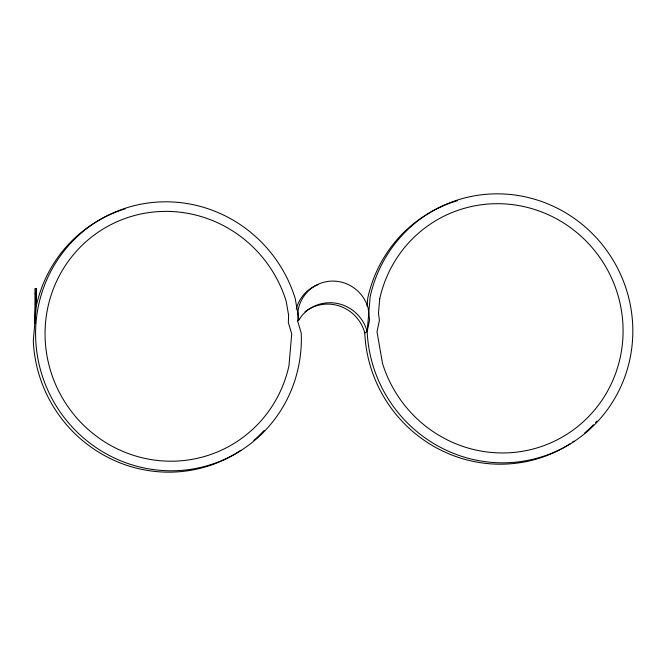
<?xml version="1.0" encoding="UTF-8"?>
<svg xmlns="http://www.w3.org/2000/svg" width="666" height="666" viewBox="0 0 666 666"><rect width="100%" height="100%" fill="white"/><g stroke="black" fill="none" stroke-linecap="round" stroke-linejoin="round"><path stroke-width="1" d="M240.901 450.324A135.265 132.109 60.3 0 1 106.56 456.685A135.265 132.109 60.3 0 1 33.3 340.859L36.305 305.952L36.305 288.495L35.023 288.495L34.873 323.41L34.923 318.356M34.807 323.41L36.305 288.495M367.074 306.21L367.782 297.985A135.265 132.109 60.3 0 1 457.517 200.649M305.003 311.763A38.503 37.604 60.3 0 1 364.777 332.892L367.174 331.518L370.188 296.611A135.265 132.109 60.3 0 1 580.794 223.276A135.265 132.109 60.3 0 1 561.355 448.842A135.265 132.109 60.3 0 1 367.174 331.518A38.503 37.604 60.3 0 0 338.969 303.821A38.503 37.604 60.3 0 0 302.048 315.468L298.926 319.896L297.327 320.812M367.174 331.518L369.605 319.797L368.115 307.834A36.722 35.864 60.3 0 0 331.968 281.094A36.722 35.864 60.3 0 0 298.226 309.515L297.785 321.528L301.223 333.108A135.265 132.109 60.3 0 1 117.666 459.507A135.265 132.109 60.3 0 1 78.646 235.348A135.265 132.109 60.3 0 1 295.188 298.418L298.926 319.896M35.032 293.548L36.297 293.548M296.27 308.957A36.722 35.864 60.3 0 1 317.94 284.723M570.687 443.473A135.265 132.109 60.3 0 1 437.129 448.226A135.265 132.109 60.3 0 1 364.777 332.892M596.911 421.029A135.265 132.109 60.3 0 1 595.554 422.519M593.473 424.725A135.265 132.109 60.3 0 1 584.565 433.116M574.05 441.217A135.265 132.109 60.3 0 1 572.377 442.357M36.305 305.952A135.265 132.109 60.3 0 1 125.083 208.908M264.077 430.486A135.265 132.109 60.3 0 1 253.863 440.409M288.611 315.226L288.336 322.56L291.708 333.907L288.969 365.751A125.624 122.686 60.3 0 1 102.198 440.284A125.624 122.686 60.3 0 1 93.29 235.706A125.624 122.686 60.3 0 1 286.155 301.115L288.611 315.226M379.703 298.942L378.479 313.07L379.395 320.396L377.014 331.876L382.509 363.436A125.35 122.419 60.3 0 0 574.949 428.696A125.35 122.419 60.3 0 0 566.058 224.567A125.35 122.419 60.3 0 0 379.703 298.942"/></g></svg>
